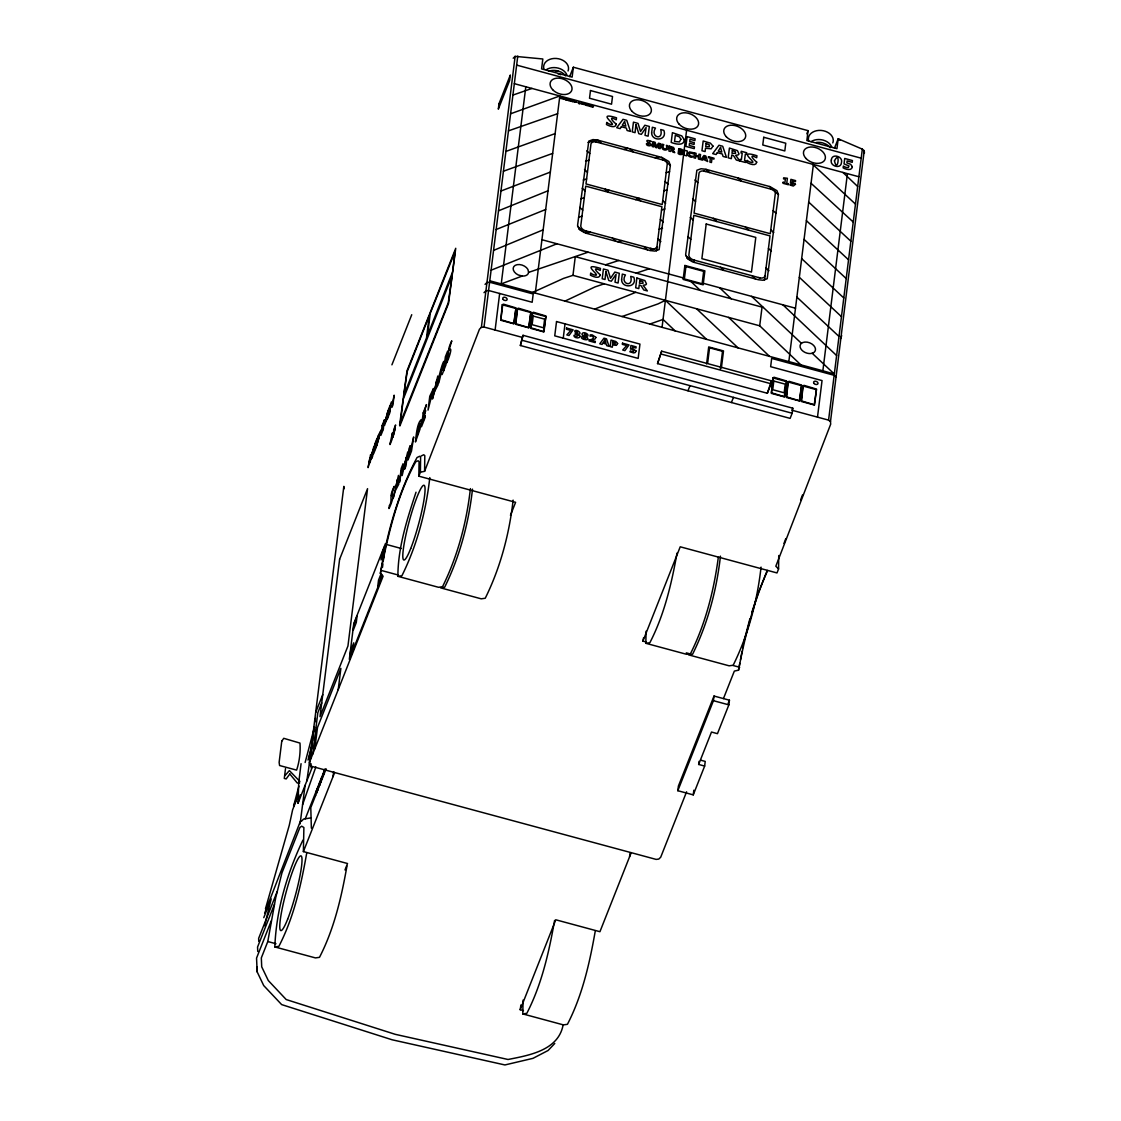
<?xml version="1.0" encoding="UTF-8"?>
<svg xmlns="http://www.w3.org/2000/svg" width="1121" height="1121" viewBox="0 0 1121 1121"><rect width="100%" height="100%" fill="white"/><g stroke="black" fill="none" stroke-linecap="round" stroke-linejoin="round"><path stroke-width="1.5" d="M510.461 515.338L515.604 502.32L418.834 476.173L420.403 472.221L420.599 457.102L419.604 456.289L417.04 457.522C397.871 493.352 387.109 533.47 380.369 573.42L383.102 576.194L309.466 762.322L309.676 764.76L311.582 766.316L656.135 859.401L658.784 859.078L660.703 857.215L686.584 791.804M420.403 472.221L424.593 471.31L424.803 455.63L423.738 454.762L421.076 456.037M646.242 642.039L642.908 641.128L680.223 546.796L776.993 572.943L778.563 568.978L778.745 555.54M311.358 828.181L310.797 807.596L326.127 768.852M418.834 476.173L419.072 461.656L418.119 460.773L415.751 461.768C396.778 496.141 388.09 535.306 380.369 573.42M346.964 866.015C341.429 897.304 334.156 928.931 319.485 957.334L315.463 957.909L274.841 946.937C276.2 910.084 287.074 873.371 302.894 840.175M470.414 488.588C466.616 522.33 457.676 556.198 442.529 586.717L438.507 587.292L397.885 576.32C397.955 547.44 407.049 519.373 416.031 492.203M429.805 477.616C425.994 511.358 417.054 545.226 401.907 575.746L397.885 576.32M472.502 489.148C468.704 522.904 459.764 556.759 444.617 587.278L440.595 587.852L481.203 598.824L485.239 598.25C500.372 567.73 509.326 533.876 513.124 500.12M595.209 931.369C589.604 963.205 582.36 995.42 567.436 1024.314L563.401 1024.888L522.792 1013.916L523.059 1000.114M718.323 557.305C713.923 590.417 705.557 623.724 690.48 653.697L686.444 654.272L645.836 643.3L646.074 631.221M720.453 556.142C716.655 589.884 707.701 623.752 692.568 654.258L688.532 654.846L729.154 665.818L733.176 665.243C748.324 634.724 757.264 600.856 761.061 567.114M317.635 789.688L317.607 787.811M311.049 763.723L311.19 767.913L312.128 767.563L298.032 803.182L298.732 782.5L301.073 763.695M576.18 102.277C577.707 102.586 572.929 100.96 576.18 102.277M319.289 785.373L319.611 782.752M344.988 869.938L347.524 863.52L303.385 851.596L303.889 827.48L301.647 826.191L299.882 827.522L281.974 872.825L275.808 897.248L267.793 941.528L261.333 957.88L261.711 966.82L268.283 980.525L286.205 999.554L395.223 1034.319L508.023 1059.485C529.266 1055.295 558.636 1050.363 563.176 1024.622M317.187 790.053L317.299 789.086L317.355 791.118M285.505 768.6L284.286 778.422L286.177 778.927L289.877 773.882M306.804 781.015L311.021 752.541M309.466 762.322L343.839 486.36L344.049 488.812M310.321 759.618L311.176 752.752M311.61 749.304L312.255 744.162M312.675 740.729L313.32 735.572M313.74 732.139L314.384 726.983M315.029 721.84L315.463 718.407M312.647 754.293L317.818 712.774L321.713 702.909M314.847 748.702L317.495 727.473L340.868 668.396L338.22 689.625M316.598 793.023L317.075 789.142M318.574 787.124L318.896 784.532M320.214 781.225L319.443 785.345M320.592 782.024L320.914 779.445M320.788 782.416L321.181 780.524M322.722 776.671L323.044 774.079M322.988 776.405L323.366 774.331M323.198 774.737L323.633 773.084L323.465 774.051M324.109 773.588L324.361 770.716M333.021 776.643L333.652 771.64M381.35 574.106L380.762 578.842L377.749 586.451L378.52 580.188L380.93 574.092M381.63 574.204L380.986 579.305L349.332 659.33L353.774 623.612L385.442 543.587L383.326 560.598M382.471 567.408L382.892 564.003M443.65 370.701L445.373 356.828L447.615 351.153L445.892 365.026L442.108 374.568L441.085 373.517L438.801 382.948C436.083 384.097 444.827 353.802 444.07 363.19A5.549 0.701 -74.9 0 1 443.524 365.768L442.417 369.538L443.594 370.841M424.593 471.31L479.452 329.224L481.371 327.36L515.128 56.358L542.83 58.979L541.597 68.885L572.13 77.125L573.363 67.232L808.087 130.653L806.854 140.545L836.953 148.673L838.186 138.78L862.329 149.135L864.235 150.676L864.445 153.115M481.371 327.36L484.02 327.038L517.776 56.05M495.104 330.036L499.658 293.478M525.805 86.765L501.241 283.893L522.232 276.046A8.057 5.339 21.6 0 0 528.608 272.389L588.091 252.197M520.368 345.506L523.031 335.305L792.785 408.184L792.155 413.243L790.123 418.385L520.368 345.506L523.031 335.305M535.278 293.085L559.827 95.958L510.587 113.782M563.246 338.15L565.026 323.857M532.727 292.399L563.583 278.386L572.957 275.346L575.283 256.653L763.401 307.476M586.073 233.224L579.781 229.917L577.567 225.405L588.791 141.106L592.981 139.579L597.675 140.111L661.866 157.444L668.873 161.494L670.358 165.263L659.134 249.577L654.944 251.09L650.264 250.572L586.073 233.224L586.353 231.024L584.924 230.604A5.815 3.853 21.6 0 1 580.762 225.98L585.723 186.142L661.936 206.74L656.444 250.88M657.537 363.596L661.656 351.181L771.458 380.846L771.094 383.774L767.339 393.261L657.537 363.596L661.656 351.181M662.049 327.346L686.613 130.204M694.151 262.398L687.86 259.077L685.646 254.579L696.87 170.266L701.059 168.753L705.754 169.271L769.945 186.618L776.951 190.668L778.436 194.437L767.212 278.737L763.023 280.264L758.342 279.732L694.151 262.398L694.431 260.198L693.002 259.764A5.815 3.853 21.6 0 1 688.84 255.14L693.801 215.316L770.015 235.9L764.522 280.04M629.582 856.766L630.002 853.431M706.594 363.919L708.71 346.921L723.507 350.929L721.392 367.912M707.701 362.672L709.551 347.804L722.513 351.307L720.355 368.739M740.028 161.018L740.238 159.322L741.401 159.63L742.2 153.283L741.023 152.974L741.233 151.265L746.712 152.75L746.502 154.446L745.339 154.138L744.54 160.485L745.717 160.793L745.493 162.489L736.287 160.009L733.624 155.763L731.803 154.936L731.326 158.664L728.188 157.823L729.407 148.07L737.436 150.634L739.005 153.913A3.895 2.578 21.6 0 1 738.052 154.922L735.656 155.301L739.888 160.976M677.827 790.711L678.401 786.059L714.021 696.043L729.435 700.205L728.86 704.857L717.468 733.666L711.485 732.041L698.663 764.452L704.647 766.077L693.254 794.873L677.827 790.711L713.432 700.695L714.021 696.043M693.254 794.873L693.829 790.221M698.663 764.452L699.042 761.355M704.647 766.077L705.221 761.411L700.737 760.206M800.828 364.829L759.702 325.805L762.042 307.098M767.339 393.261L771.458 380.846M788.834 361.593L813.398 164.465M812.165 353.241L834.318 374.036L822.87 370.785L847.42 173.657M817.489 417.138L822.043 380.58L770.645 366.693L771.668 358.412L834.15 375.297L836.056 376.838M778.563 568.978L775.83 566.203L830.703 424.116L830.479 421.678L828.573 420.123L862.329 149.135M830.479 421.678L864.235 150.676M300.092 823.921L305.08 785.373M318.35 786.998L318.476 786.129L317.649 790.375M323.857 774.051L324.053 771.78L323.619 772.607M523.465 1010.61L520.2 1009.727L520.915 1004.962M317.635 789.674L317.775 788.96M306.65 853.403C301.045 885.24 293.8 917.454 278.863 946.362L274.841 946.937M554.601 920.397C548.982 952.233 541.737 984.448 526.814 1013.342L522.792 1013.916M642.908 641.128L643.51 637.877M677.042 553.045C671.549 583.789 664.277 614.826 649.858 642.725L645.836 643.3M723.451 698.593L734.339 671.087L738.529 670.176C745.017 636.322 753.326 602.453 767.507 570.799M738.529 670.176L739.804 663.31M740.449 659.877L742.032 651.273M742.677 647.84L743.307 644.407M316.346 793.276L316.739 790.067L315.702 793.023M320.074 783.831L319.709 785.12M743.629 642.683L749.879 618.834M298.032 803.182L300.176 794.817M308.023 760.066L312.381 743.209M308.709 758.707L312.184 745.311M298.901 786.031L293.576 806.195L298.046 794.901M305.122 762.49L314.455 727.179M264.654 925.778L271.184 898.93L263.771 917.651M265.467 908.739L289.26 825.322L292.623 809.796L297.92 796.428M321.615 779.543L321.559 778.464L321.223 779.866M751.841 612.276L757.95 593.794M321.447 779.571L321.937 777.147L321.489 778.002M302.586 804.682L315.856 766.932M783.957 543.433L785.821 538.584M800.66 499.826L802.51 494.978M264.626 913.195L300.47 821.076M391.916 364.829L411.743 314.707M315.66 712.522L322.75 694.628M569.664 76.592L573.363 67.232M305.262 818.792L325.006 768.908M277.097 891.713L258.643 938.375L258.769 941.36M274.435 904.381L257.564 947.035L257.746 951.505M271.254 920.902L256.555 958.091L257.157 971.865L263.715 985.569L281.651 1004.598L392.126 1039.784L504.926 1064.95L532.993 1058.336L548.085 1050.503L554.783 1043.469M303.385 851.596L334.647 772.537M687.972 390.781L690.004 385.638M806.854 133.763L808.087 130.653M731.424 402.523L733.456 397.38M834.486 148.14L838.186 138.78L840.105 140.321M520.2 1009.727L555.778 919.781L599.931 931.705L631.207 852.661M792.785 408.184L791.972 410.244L828.573 420.123M840.456 338.836L841.717 335.627M758.567 592.238L767.212 570.407M728.174 703.399L729.435 700.205M315.449 795.938L315.547 795.195M285.028 775.536L289.386 770.603L299.882 781.463M301.353 821.343L303.525 819.115L310.629 817.924M513.208 58.222L515.128 56.358M485.043 284.384L486.962 282.52L489.597 282.212L533.204 293.982L532.167 302.264L488.574 290.493L485.925 290.801L484.006 292.665M801.431 343.32L802.79 342.536A8.057 5.339 21.6 0 1 813.706 345.478A8.057 5.339 21.6 0 1 812.753 353.101L811.043 353.521A8.057 5.339 21.6 0 1 801.851 350.144A8.057 5.339 21.6 0 1 801.431 343.32L751.56 296.35M564.97 301.115L595.069 286.892L604.275 283.809M491.096 270.203L556.969 243.775M594.676 309.13L635.761 292.315M493.562 250.403L543.153 229.847M498.495 210.818L548.015 190.794M496.169 229.511L545.689 209.487M500.961 191.018L550.341 172.088M505.893 151.433L555.133 133.595M503.427 171.219L552.667 153.395M622.015 316.528L658.027 303.903L665.426 300.33L706.58 339.369M649.872 324.053L663.043 319.429L675.094 330.863M512.914 95.089L531.985 88.433M508.458 130.849L557.613 113.697M636.252 273.118L649.367 268.746M605.48 264.808L618.806 260.492M649.802 250.445L656.78 248.189M587.965 142.479L596.498 139.831M578.59 217.264L581.967 216.213M635.551 199.608L639.474 198.389M663.926 190.808L667.303 189.757M586.367 233.308L590.291 232.089M661.53 210.005L664.921 208.954M585.568 161.27L588.945 160.233M623.921 149.471L627.858 148.266M583.228 179.991L586.619 178.954M655.225 157.935L659.162 156.716M580.902 198.725L584.279 197.688M605.018 191.355L608.969 190.15M666.182 172.662L669.573 171.625M617.881 241.814L621.833 240.609M659.148 229.188L662.525 228.166M583.438 335.88C575.69 338.682 593.191 342.592 586.199 336.608C591.664 335.711 583.396 330.331 582.009 333.918A2.158 1.429 21.6 0 0 582.766 335.389L583.438 335.852M299.699 782.906L297.289 783.033L289.905 774.093M555.119 70.735L558.118 71.226M522.232 276.046L518.238 274.967A8.057 5.339 21.6 0 1 515.184 265.369A8.057 5.339 21.6 0 1 527.907 269.418L528.608 272.389M662.819 159.981L664.066 160.331A4.4 2.915 21.6 0 1 665.734 161.284L666.196 161.69A4.4 2.915 21.6 0 1 667.275 163.974L662.217 204.54L585.989 183.942L590.991 143.824A5.507 3.643 21.6 0 1 595.321 141.821L597.395 142.311M770.898 189.155L772.145 189.491A4.4 2.915 21.6 0 1 773.812 190.444L774.275 190.85A4.4 2.915 21.6 0 1 775.354 193.148L770.295 233.7L694.067 213.116L699.07 172.984A5.507 3.643 21.6 0 1 703.399 170.981L705.473 171.471M516.641 65.102L861.194 158.187M514.329 83.669L858.882 176.754M561.327 97.891L561.299 98.102M595.854 141.891L663.926 160.275M703.932 171.065L772.005 189.449M578.94 229.02L580.328 229.399M585.47 230.786L652.072 248.778M687.019 258.194L688.406 258.573M693.549 259.96L760.15 277.952M541.919 239.712L683.348 277.924M703.329 283.319L795.49 308.219M572.957 275.346L759.702 325.805M489.779 280.796L822.87 370.785M661.292 354.11L771.094 383.774M484.02 327.038L522.204 337.365M522.4 340.364L792.155 413.243M386.325 544.442L401.346 548.505M381.518 570.519L398.193 575.017M686.29 652.856L689.625 653.753M733.008 665.482L739.678 667.275M713.432 700.695L728.86 704.857M267.793 941.528L275.976 943.742M758.609 277.532L760.697 278.036A5.507 3.643 21.6 0 0 765.026 276.018M650.53 248.372L652.618 248.862A5.507 3.643 21.6 0 0 656.948 246.858M811.043 183.284L853.249 222.042M812.529 164.227L855.477 204.092M808.703 202.102L850.853 241.225M769.609 186.52L778.408 194.704M806.391 220.669L848.541 259.792M738.024 177.987L741.471 181.196M773.168 210.664L776.082 213.368M804.065 239.39L846.201 278.554M661.53 157.36L670.33 165.53M629.946 148.827L633.393 152.036M665.089 181.49L668.004 184.208M694.936 179.991L697.851 182.709M745.311 226.946L748.744 230.155M768.446 248.526L771.36 251.244M586.858 150.831L589.772 153.549M637.232 197.786L640.666 200.981M660.367 219.366L663.282 222.084M706.034 169.355L709.467 172.55M770.786 229.805L773.7 232.523M801.669 258.629L843.791 297.962M799.329 277.321L841.465 316.654M796.863 297.121L838.998 336.454M597.955 140.181L601.388 143.39M662.707 200.631L665.622 203.349M687.888 236.587L690.802 239.334M720.551 267.26L723.956 270.441M579.809 207.427L582.724 210.159M612.472 238.086L615.877 241.281M692.61 198.697L695.524 201.444M713.418 218.329L716.781 221.524M766.021 268.003L768.936 270.75M690.284 217.404L693.198 220.15M752.121 275.78L755.498 278.975M782.878 304.814L836.616 355.539M584.531 169.523L587.446 172.284M605.34 189.169L608.703 192.35M657.943 238.829L660.858 241.576M582.205 188.244L585.12 190.99M644.043 246.62L647.42 249.801M696.505 308.723L738.052 347.874M685.688 255.546L692.203 261.739M719.584 287.719L731.242 298.789M577.609 226.372L584.125 232.565M842.922 172.438L857.677 186.492M690.984 281.553L700.303 290.423M728.622 317.397L769.538 356.38M256.933 967.017L257.157 971.865M808.717 141.218A12.513 9.234 7.1 0 1 821.034 130.414A12.513 9.234 7.1 0 1 832.791 142.913M816.312 142.479A12.513 9.234 7.1 0 1 822.772 142.928L825.757 144.063A12.513 9.234 7.1 0 1 830.227 147.776M811.015 141.652A12.513 9.234 7.1 0 1 831.768 147.257M543.979 69.278A12.513 9.234 7.1 0 1 556.31 58.46A12.513 9.234 7.1 0 1 568.067 70.959M548.561 71.24A12.513 9.234 7.1 0 1 558.048 70.973L561.018 72.108A12.513 9.234 7.1 0 1 565.502 75.822M546.291 69.712A12.513 9.234 7.1 0 1 567.044 75.317M557.712 73.622A12.513 9.234 7.1 0 1 560.696 74.757M580.047 336.244C579.781 339.159 573.209 337.869 574.008 335.333C576.586 338.178 580.16 334.815 575.157 334.254L575.297 333.161C579.179 334.927 577.875 330.653 574.821 331.76L574.975 330.583C577.525 329.364 582.948 334.044 578.1 334.408L580.047 336.244M595.868 337.379L595.237 338.836L591.524 340.322L595.335 341.373L595.181 342.578L589.001 340.91L589.142 339.775C594.046 340.336 595.041 334.731 590.052 336.188L590.221 334.913A5.087 3.363 21.6 0 1 592.294 334.941L595.868 337.379M391.509 495.468C395.867 490.83 390.767 505.739 388.973 508.542L389.351 505.445A8.912 1.121 -74.9 0 0 390.346 503.833C392.252 497.976 388.931 496.883 394.242 486.276L391.509 495.468M449.059 350.004C453.416 345.366 448.316 360.289 446.508 363.078L446.901 359.981A8.912 1.121 -74.9 0 0 447.896 358.37C449.773 352.498 446.466 351.462 451.777 340.826L449.059 350.004M636.013 350.957L635.299 352.526L633.617 352.919L629.862 351.77L630.478 350.845A3.966 2.634 21.6 0 0 632.02 351.504C635.649 352.134 632.706 348.309 630.464 349.107L630.927 345.45L636.125 346.851L635.971 348.028L632.552 347.104L632.384 348.421L636.013 350.957M795.462 184.292L793.318 186.044L789.941 185.021L790.501 184.194A3.573 2.368 21.6 0 0 791.874 184.783L793.486 183.872L790.487 182.639L790.894 179.346L795.574 180.607L795.448 181.658L792.351 180.831L792.211 182.008L795.462 184.292M852.268 166.637C852.058 171.219 845.584 169.397 843.146 167.856L843.37 166.02L844.057 166.483A5.899 3.909 21.6 0 0 846.341 167.449L848.289 167.561L849.003 165.964L844.043 163.904L844.73 158.467L852.436 160.555L852.226 162.307L847.126 160.934L846.887 162.881L850.685 164.325L852.268 166.637M399.622 424.915L399.889 425.938L448.526 303.427L455.743 248.287L407.007 370.785L399.622 424.915M400.421 422.533L448.246 302.88L452.127 275.654L403.308 399.076L400.421 422.533M455.112 251.468L452.59 271.941L427.507 335.347L430.268 313.235L455.112 251.468M562.42 98.34L564.129 98.914L562.448 98.2M586.073 104.715C587.53 107.462 588.483 102.978 586.073 104.715M600.253 274.799C599.595 279.395 592.967 276.537 590.445 275.177L590.711 272.992A6.264 4.148 21.6 0 0 593.429 274.687C604.976 278.316 577.651 261.417 600.478 268.409L600.225 270.441C592.126 266.252 596.036 271.394 600.253 274.799M616.284 124.179C615.625 128.761 608.997 125.916 606.475 124.543L606.741 122.371A6.264 4.148 21.6 0 0 609.46 124.067C621.006 127.696 593.682 110.797 616.508 117.789L616.256 119.821C608.157 115.631 612.066 120.76 616.284 124.179M617.615 343.502L616.396 345.338L612.598 344.946L612.318 347.202L610.202 346.627L611.015 340.069L615.863 341.513L617.615 343.502M651.217 144.567C651.035 146.921 645.668 145.688 646.453 143.67A3.125 2.074 21.6 0 0 647.812 144.511C652.66 146.08 640.918 137.575 651.329 141.386C649.143 142.087 647.406 141.288 651.217 144.567M712.984 146.094L711.162 148.813L705.515 148.224L705.095 151.573L701.956 150.732L703.175 140.994L710.378 143.138L712.984 146.094M756.717 162.125C756.058 166.707 749.431 163.848 746.908 162.489L747.175 160.317A6.264 4.148 21.6 0 0 749.893 162.013C761.425 165.628 734.115 148.729 756.941 155.735L756.689 157.767C748.576 153.563 752.499 158.706 756.717 162.125M395.138 429.175L392.728 437.568L394.34 431.991L393.247 434.023L393.793 429.567L395.615 424.971L394.031 431.039L395.138 429.175M572.467 101.058C573.588 103.58 574.064 99.194 572.467 101.058M687.565 153.689C687.033 156.141 692.428 158.748 692.848 156.309A3.363 2.228 21.6 0 1 691.587 156.267L689.653 155.329L689.457 153.437A2.088 1.387 21.6 0 1 690.312 152.946L693.17 153.773L693.296 152.708L689.429 151.896L687.565 153.689M571.065 100.554C570.505 101.843 570.057 99.209 571.065 100.554M593.051 106.495C592.238 107.798 592.182 105.108 593.051 106.495M680.881 139.214L679.41 141.919L674.548 141.484L675.318 135.305L679.396 136.874L680.881 139.214M433.505 388.525L428.04 410.118L429.777 396.245L433.505 388.525M571.486 100.61L569.832 100.96L569.986 99.713L571.486 100.61M593.471 106.537L591.818 106.901L591.972 105.654L593.471 106.537M684.202 139.621C684.356 146.515 674.898 143.936 671.185 142.409L672.404 132.67L681.778 135.893L684.202 139.621M379.963 433.477L377.791 442.01L378.548 435.831L379.963 433.477M384.167 424.607L384.349 425.826L387.109 418.063A6.726 0.855 -74.9 0 1 386.325 420.431L385.19 422.421L388.006 410.861L384.167 424.607M420.137 424.06L417.04 436.209L418.133 427.423L420.137 424.06M380.972 430.338L376.656 446.074L377.875 436.321L380.972 430.338M421.566 419.604L419.913 429.357L415.443 441.996C416.003 436.587 417.194 421.636 421.566 419.604M370.757 458.251L370.729 459.288L373.91 446.34L372.69 456.079L371.808 458.335L372.831 450.348L370.014 462.875L369.916 457.704L368.122 467.639L370.659 454.551L370.757 458.251M403.238 468.97L403.182 470.442L407.708 452.015L405.984 465.888L404.709 469.096L406.166 457.704L402.159 475.556L402.019 468.186L399.482 482.338L401.206 468.466L403.084 463.702L403.238 468.97M562.84 98.438L563.723 98.76L562.84 98.438M582.654 103.889C585.302 105.556 582.92 103.454 582.654 103.889M586.493 104.828L587.376 105.15L586.507 104.743M621.609 279.718C621.637 288.503 637.653 287.985 633.841 277.209L630.703 276.369C633.771 288.391 619.619 283.851 625.462 274.953L622.309 274.099L621.609 279.718M651.637 132.881C651.665 141.666 667.682 141.134 663.87 130.372L660.731 129.518C663.8 141.554 649.648 137 655.491 128.102L652.338 127.248L651.637 132.881M661.894 147.033C661.81 151.391 670.064 151.097 668.004 145.772L666.435 145.352C668.34 151.265 660.563 148.995 663.814 144.651L662.245 144.217L661.894 147.033M578.954 102.838C578.044 103.763 577.231 101.086 578.954 102.838M834.458 160.835C837.611 174.848 840.778 148.799 834.458 160.835M407.806 458.251L407.96 460.016L411.505 451.02L413.677 436.952L409.193 455.532L410.23 445.64L408.941 448.904L407.806 458.251M831.334 160.051C829.554 166.174 841.086 169.593 841.465 162.559C843.342 156.323 831.684 152.932 831.334 160.051M397.366 479.858L397.338 483.978L395.881 487.677L397.366 479.858M436.686 380.467L436.658 384.587L435.2 388.286L436.686 380.467M442.809 365.6L441.043 372.032L442.809 365.6M432.089 392.882L430.226 399.721L432.089 392.882M566.525 99.026L566.049 99.937L566.203 98.69L567.1 99.881L568.235 99.251L568.081 100.484L566.525 99.026M588.497 104.968L588.035 105.878L588.189 104.631L589.086 105.822L590.207 105.178L590.052 106.425L588.511 104.968M605.886 271.548L605.032 279.493L602.201 278.737L603.42 268.998L608.016 270.231L610.525 278.316L614.826 272.067L619.31 273.286L618.091 283.024L614.995 282.184L616.088 274.309L611.323 281.203L608.759 280.502L605.886 271.548M635.915 124.711L635.061 132.656L632.23 131.886L633.449 122.147L638.045 123.394L640.553 131.479L644.855 125.23L649.339 126.449L648.12 136.187L645.023 135.347L646.116 127.458L641.352 134.352L638.788 133.665L636.013 124.725M654.033 142.942L653.613 146.921L652.198 146.543L652.8 141.666L655.098 142.283L656.331 146.319L658.503 143.208L660.745 143.81L660.143 148.687L658.588 148.266L659.134 144.329L656.752 147.776L655.463 147.426L654.075 142.956M392.63 402.719L392.476 404.008L391.509 401.85L390.542 404.303L389.323 414.041L391.033 404.989L392.028 407.231L392.939 404.919L394.144 395.181L392.63 402.719M281.763 741.177L279.129 762.392L279.591 765.531L296.603 770.127C299.405 761.916 300.638 751.771 299.966 743.083L283.753 738.319L281.763 741.177M339.607 559.309L320.003 716.655L347.944 646.004L367.548 488.672L339.607 559.309M374.82 444.042L373.615 453.781L376.011 447.699L376.236 445.92L374.736 449.717L377.132 438.185L374.82 444.042M350.733 650.446L349.948 656.724L352.961 649.101L353.746 642.837L350.733 650.446M354.026 623.921L353.255 630.198L356.268 622.575L357.039 616.312L354.026 623.921M382.093 425.644L380.888 435.382L383.298 429.301L383.508 427.521L382.009 431.319L384.419 419.8L382.093 425.644M387.39 417.783L387.179 419.492L388.749 415.499L389.968 405.76L388.384 409.74L387.39 417.783M390.192 443.173L390.024 444.561L392.098 439.306L392.434 432.916L390.192 443.173M381.827 553.662L381.042 559.94L384.055 552.317L384.839 546.039L381.827 553.662M429.245 315.814L426.498 337.925L403.77 395.377L407.175 371.682L429.245 315.814M423.178 412.92L421.454 426.793L424.873 418.133L425.195 415.597L423.051 421.006L425.63 410.566L423.766 415.288L424.144 412.206L426.47 404.583L423.178 412.92M498.999 103.678L498.313 109.171L509.649 80.516L510.335 75.009L498.999 103.678M502.278 304.702L500.793 320.27L514.007 323.843L515.982 307.897L503.539 304.183L502.278 304.702M502.698 304.898L500.849 319.695L513.712 323.549L515.926 308.471L502.698 304.898M517.187 308.723L515.688 324.291L528.902 327.864L530.892 311.918L518.448 308.205L517.187 308.723M517.594 308.934L515.758 323.717L528.622 327.57L530.822 312.507L517.594 308.934M532.237 312.801L530.737 328.355L543.951 331.928L545.941 315.996L533.498 312.269L532.237 312.801M532.643 312.997L530.808 327.78L543.671 331.634L545.871 316.57L532.643 312.997M533.19 316.066L532.111 324.698L543.559 327.794L544.624 319.163L533.19 316.066M560.976 97.289L560.822 98.522L562.153 98.662L560.976 97.289M568.641 99.349L568.473 100.596C569.664 100.974 569.748 99.615 568.641 99.349M571.584 101.212L572.256 101.619L572.411 100.372L571.584 101.212M574.106 100.834L574.653 102.263L574.106 100.834M579.025 103.622C580.888 104.365 579.389 101.661 579.109 103.678M581.407 102.81L581.253 104.043C582.444 104.435 582.528 103.076 581.407 102.81M556.534 321.559L554.741 335.852L638.171 358.398L639.951 344.091L556.534 321.559M584.601 103.664C584.083 105.78 587.432 104.729 584.601 103.664M590.473 90.549L589.52 98.242L611.548 104.197L612.514 96.49L590.473 90.549M590.613 105.29L590.459 106.537C591.65 106.915 591.734 105.556 590.613 105.29M566.609 328.075L566.455 329.252L570.827 330.429L566.82 334.913L569.006 335.501L573.139 329.84L566.609 328.075M612.991 341.779L612.739 343.825L615.219 343.895L615.051 342.592L612.991 341.779M622.505 343.18L622.351 344.357L626.723 345.534L622.716 350.018L624.901 350.607L629.035 344.946L622.505 343.18M636.868 278.036L635.663 287.775L638.802 288.615L639.264 284.888L641.086 285.729L643.748 289.961L647.363 290.928L643.132 285.295L645.528 284.888A3.895 2.578 21.6 0 0 646.481 283.865L644.897 280.586L636.868 278.036M639.811 280.516L639.474 283.235L643.034 283.291L642.837 281.665L639.811 280.516M669.531 146.192L668.915 151.055L670.498 151.475L671.143 149.738L672.964 152.148L674.772 152.638L672.656 149.822L673.861 149.611A1.948 1.289 21.6 0 0 674.338 149.107L673.539 147.468L669.531 146.192M671.003 147.44L670.82 148.785L672.6 148.813L671.003 147.44M678.78 148.687L678.163 153.549C679.83 155.847 686.276 153.913 682.1 151.91C686.122 151.209 680.223 148.168 678.78 148.687M679.999 151.881L679.844 153.171L681.82 153.311L679.999 151.881M680.251 149.92L680.097 151.069L681.806 151.167L680.251 149.92M684.076 154.278L683.964 155.118L686.711 155.861L687.313 150.985L684.581 150.256L684.076 154.278M687.075 136.636L685.87 146.389L694.235 148.645L694.445 146.865L689.233 145.45L689.513 143.222L694.067 144.455L694.291 142.675L689.723 141.442L690.004 139.27L694.894 140.601L695.118 138.808L687.075 136.636M694.53 152.946L693.913 157.809L695.496 158.229L695.735 156.253L698.621 157.038L698.383 159.014L699.952 159.448L700.555 154.572L698.986 154.152L698.747 156.085L695.861 155.315L696.099 153.367L694.53 152.946M684.889 265.467L683.151 279.437L703.147 284.832L704.885 270.862L684.889 265.467M685.912 266.546L684.37 278.947L702.124 283.753L703.666 271.352L685.912 266.546M706.104 143.516L705.726 146.557L709.425 146.669L709.173 144.735L706.104 143.516M708.514 156.716L708.402 157.613L710.378 158.145L709.873 162.125L711.457 162.545L711.947 158.565L713.937 159.112L714.049 158.215L708.514 156.716M706.202 224.018L701.886 258.671L751.476 272.067L755.792 237.414L706.202 224.018M732.335 150.564L731.999 153.283L735.558 153.339L735.362 151.713L732.335 150.564M763.737 137.28L762.77 144.987L784.812 150.943L785.765 143.236L763.737 137.28M783.145 182.275L783.019 183.312L788.357 184.755L788.497 183.718L786.76 183.255L787.376 178.281L783.663 177.819L783.523 178.87L785.359 179.08L784.896 182.751L783.145 182.275M772.859 377.805L771.36 393.373L784.574 396.932L786.564 381L774.121 377.273L772.859 377.805M773.266 378.001L771.43 392.784L784.294 396.638L786.494 381.574L773.266 378.001M773.812 381.07L772.733 389.702L784.168 392.798L785.246 384.167L773.812 381.07M787.895 381.869L786.41 397.437L799.623 400.996L801.613 385.064L789.156 381.35L787.895 381.869M788.315 382.065L786.466 396.848L799.329 400.715L801.543 385.638L788.315 382.065M802.804 385.89L801.305 401.458L814.519 405.031L816.508 389.085L804.065 385.372L802.804 385.89M803.211 386.086L801.375 400.884L814.238 404.737L816.452 389.66L803.211 386.086M395.307 490.76L393.121 498.397L398.459 475.402L398.768 484.146L395.307 490.76M434.626 391.383L432.44 399.006L437.779 376.025L438.087 384.755L434.626 391.383M583.41 337.225C583.032 340.027 588.371 338.36 584.742 336.804L583.41 337.225M586.213 335.081C583.298 337.309 584.153 331.704 586.213 335.081M624.551 121.544L622.267 125.216L625.84 126.183L624.621 121.558M605.018 339.663L603.49 342.143L605.9 342.788L605.074 339.677M704.703 156.59L703.568 158.425L705.347 158.916L704.703 156.59M720.509 147.468L718.225 151.139L721.798 152.106L720.579 147.496M621.384 126.729L620.137 128.621L616.732 127.71L623.024 119.33L626.751 120.339L630.492 131.423L627.073 130.498L626.345 128.06L621.384 126.729M703.119 159.182L702.503 160.135L700.793 159.672L703.946 155.483L705.81 155.987L707.673 161.522L703.119 159.182M717.342 152.652L716.095 154.544L712.69 153.633L718.981 145.254L722.709 146.262L726.45 157.346L723.031 156.422L722.302 153.983L717.342 152.652M602.902 343.152L602.061 344.427L599.763 343.811L603.995 338.178L606.503 338.85L609.025 346.319L606.727 345.688L606.237 344.049L602.902 343.152M565.068 99.166L564.185 99.433L564.83 98.97C563.387 97.919 566.862 98.9 565.362 99.11L565.839 99.881L565.082 99.166M287.663 919.15A38.689 4.89 -74.9 0 0 301.731 856.976A38.689 4.89 -74.9 0 0 283.263 903.666A38.689 4.89 -74.9 0 0 287.663 919.15M503.245 299.531A2.298 1.527 21.6 0 0 507.014 299.839A2.298 1.527 21.6 0 0 504.562 297.233A2.298 1.527 21.6 0 0 503.245 299.531M814.112 383.522A2.298 1.527 21.6 0 0 817.882 383.83A2.298 1.527 21.6 0 0 815.415 381.21A2.298 1.527 21.6 0 0 814.112 383.522M552.625 89.652A11.434 7.581 21.6 0 0 571.388 91.179A11.434 7.581 21.6 0 0 559.141 78.176A11.434 7.581 21.6 0 0 552.625 89.652M806.013 158.495A11.434 7.581 21.6 0 0 824.762 160.009A11.434 7.581 21.6 0 0 812.515 147.019A11.434 7.581 21.6 0 0 806.013 158.495M631.978 111.287A11.434 7.581 21.6 0 0 650.74 112.815A11.434 7.581 21.6 0 0 638.494 99.811A11.434 7.581 21.6 0 0 631.978 111.287M726.31 136.734A11.434 7.581 21.6 0 0 745.073 138.247A11.434 7.581 21.6 0 0 732.826 125.244A11.434 7.581 21.6 0 0 726.31 136.734M679.228 124.291A11.434 7.581 21.6 0 0 697.977 125.818A11.434 7.581 21.6 0 0 685.73 112.815A11.434 7.581 21.6 0 0 679.228 124.291M410.706 548.547A38.689 4.89 -74.9 0 0 424.775 486.374A38.689 4.89 -74.9 0 0 406.306 533.05A38.689 4.89 -74.9 0 0 410.706 548.547"/></g></svg>
